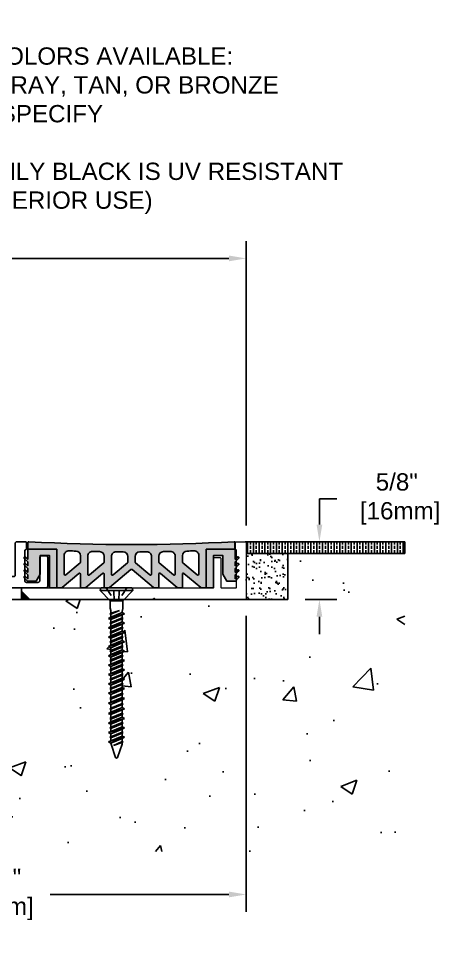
# Model space of a CAD drawing. Header units: inches. Extents: x -1.9 to 41.7, y -2.4 to 7.7.
# Drawn here: x 14.72 to 19.29, y -2.23 to 7.71 of the extents above; entities that cross this region are included whole.
import ezdxf

# ---------------------------------------------------------------- set-up
doc = ezdxf.new("R2010")
doc.units = ezdxf.units.IN
doc.header["$MEASUREMENT"] = 0
doc.linetypes.add('DASHED', pattern=[0.75, 0.5, -0.25])
for name, color, linetype in [('anchors', 4, 'Continuous'), ('conditions', 1, 'Continuous'), ('dimensions', 3, 'Continuous'), ('FILLER', 2, 'Continuous'), ('METALS', 7, 'Continuous'), ('Text', 2, 'Continuous')]:
    doc.layers.add(name, color=color, linetype=linetype)
doc.styles.add('ARIAL', font='arial.ttf')
doc.dimstyles.new('Arial', dxfattribs={"dimtxt": 0.1875, "dimasz": 0.1875, "dimexe": 0.1875, "dimexo": 0.1875, "dimgap": 0.1875, "dimtad": 0, "dimtih": 1, "dimtoh": 1, "dimdec": 4, "dimzin": 0, "dimdsep": 46, "dimlunit": 4, "dimtxsty": 'ARIAL', "dimcen": 0.09, "dimadec": 0, "dimazin": 0, "dimtfac": 1, "dimtdec": 4, "dimtofl": 0, "dimtmove": 0, "dimatfit": 3, "dimfxl": 0, "dimfrac": 2, "dimtolj": 1, "dimtzin": 0, "dimarcsym": 0})

# ---------------------------------------------------------------- blocks, each defined once
blk = doc.blocks.new('*D2')
at = {"layer": 'DEFPOINTS', "color": 0}
for p in [(17.1893, 5.1024), (0.7986, 2.0179), (17.1893, 2.0178)]:
    blk.add_point(p, dxfattribs=at)
at = {"layer": 'dimensions', "color": 0, "lineweight": -2}
for p, q in [((0.7986, 2.2054), (0.7986, 5.2899)), ((17.1893, 2.2053), (17.1893, 5.2899)), ((0.9861, 5.1024), (8.2689, 5.1024)), ((17.0018, 5.1024), (9.7187, 5.1024))]:
    blk.add_line(p, q, dxfattribs=at)
at = {"layer": 'dimensions', "color": 0}
for points in [[(0.9861, 5.1336), (0.9861, 5.0711), (0.7986, 5.1024)], [(17.0018, 5.1336), (17.0018, 5.0711), (17.1893, 5.1024)]]:
    blk.add_solid(points, dxfattribs=at)
at = {"layer": 'dimensions', "color": 0, "insert": (8.9938, 5.1024), "char_height": 0.1875, "attachment_point": 5, "style": 'ARIAL'}
blk.add_mtext('\\A1;1\'-4 3/8"\\P [416mm]', dxfattribs=at)
blk = doc.blocks.new('*D3')
at = {"layer": 'DEFPOINTS', "color": 0}
for p in [(17.1893, 1.4128), (11.9938, -1.3308), (11.9938, -1.7971)]:
    blk.add_point(p, dxfattribs=at)
at = {"layer": 'dimensions', "color": 0, "lineweight": -2}
for p, q in [((17.1893, 1.2253), (17.1893, -1.9846)), ((11.9938, -1.5183), (11.9938, -1.9846)), ((12.1813, -1.7971), (13.6127, -1.7971)), ((17.0018, -1.7971), (15.0624, -1.7971))]:
    blk.add_line(p, q, dxfattribs=at)
at = {"layer": 'dimensions', "color": 0}
for points in [[(12.1813, -1.7658), (12.1813, -1.8283), (11.9938, -1.7971)], [(17.0018, -1.7658), (17.0018, -1.8283), (17.1893, -1.7971)]]:
    blk.add_solid(points, dxfattribs=at)
at = {"layer": 'dimensions', "color": 0, "insert": (14.3376, -1.7971), "char_height": 0.1875, "attachment_point": 5, "style": 'ARIAL'}
blk.add_mtext('\\A1;5 3/16"\\P [132mm]', dxfattribs=at)
blk = doc.blocks.new('*D12')
at = {"layer": 'DEFPOINTS', "color": 0}
for p in [(17.4371, 2.0278), (17.9834, 2.0278), (17.6414, 1.4028)]:
    blk.add_point(p, dxfattribs=at)
at = {"layer": 'dimensions', "color": 0, "lineweight": -2}
for p, q in [((17.9834, 2.2153), (17.9834, 2.4933)), ((17.9834, 2.4933), (18.1709, 2.4933)), ((17.6246, 2.0278), (18.1709, 2.0278)), ((17.8289, 1.4028), (18.1709, 1.4028)), ((17.9834, 1.2153), (17.9834, 1.0278))]:
    blk.add_line(p, q, dxfattribs=at)
at = {"layer": 'dimensions', "color": 0}
for points in [[(17.9522, 2.2153), (18.0147, 2.2153), (17.9834, 2.0278)], [(17.9522, 1.2153), (18.0147, 1.2153), (17.9834, 1.4028)]]:
    blk.add_solid(points, dxfattribs=at)
at = {"layer": 'dimensions', "color": 0, "insert": (18.823, 2.4933), "char_height": 0.1875, "attachment_point": 5, "style": 'ARIAL'}
blk.add_mtext('\\A1;5/8"\\P [16mm]', dxfattribs=at)
blk = doc.blocks.new('csp2')
blk.add_lwpolyline([(0, 0.33, -0.414214), (0.02, 0.35), (0.0665, 0.35, -0.414214), (0.0865, 0.33), (0.0865, 0.08, 0.414214), (0.1065, 0.06), (0.23, 0.06, 0.414214), (0.25, 0.08), (0.25, 0.405, 0.414214), (0.24, 0.415, -0.414214), (0.23, 0.425), (0.23, 0.49, -0.414214), (0.24, 0.5), (0.335, 0.5, -0.414214), (0.355, 0.48), (0.355, 0.135, 0.414214), (0.365, 0.125), (1.3552, 0.125), (1.3552, 0), (0.335, 0), (0.02, 0, -0.414214), (0, 0.02)], format="xyb", close=True)
blk = doc.blocks.new('95401G')
at = {"color": 7, "linetype": 'Continuous', "lineweight": 15}
blk.add_lwpolyline([(2.4377, 0.115, 0.414214), (2.4277, 0.125), (0.3652, 0.125, -0.414214), (0.3552, 0.135), (0.3552, 0.445, 0.414214), (0.3452, 0.455), (0.2852, 0.455, 0.414214), (0.2752, 0.445), (0.2752, 0.135, -0.414214), (0.2652, 0.125), (0.1152, 0.125, -0.414214), (0.1052, 0.135), (0.1052, 0.53, -0.414214), (0.1152, 0.54, 0.414214), (0.1252, 0.55), (0.1252, 0.615, 0.414214), (0.1152, 0.625), (0.0102, 0.625, 0.414214), (0.0002, 0.615), (0.0002, 0.01, 0.414214), (0.0102, 0), (0.9811, 0, 0.198912), (0.9882, 0.0029), (0.9932, 0.0079, -0.414214), (1.0073, 0.0079), (1.0123, 0.0029, 0.198912), (1.0194, 0), (2.3436, 0, 0.198912), (2.3507, 0.0029), (2.4348, 0.0871, 0.198912), (2.4377, 0.0941)], format="xyb", close=True, dxfattribs=at)
blk = doc.blocks.new('CSQF2')
h = blk.add_hatch(color=256)
h.paths.add_polyline_path([(4.5589, 1.888, 0.430422), (4.5483, 1.898, -0.027516), (2.3194, 1.898, 0.430422), (2.3089, 1.888), (2.3089, 1.8186), (2.6239, 1.8186), (2.6239, 1.3986), (2.6757, 1.3986, 0.176327), (2.6822, 1.4009), (2.8641, 1.5536, -0.63707), (2.8805, 1.5459), (2.8805, 1.4086, 0.414214), (2.8905, 1.3986), (2.9323, 1.3986, 0.176327), (2.9388, 1.4009), (3.1207, 1.5536, -0.63707), (3.1371, 1.5459), (3.1371, 1.4086, 0.414214), (3.1471, 1.3986), (3.1889, 1.3986, 0.176327), (3.1954, 1.4009), (3.4275, 1.5957, -0.36397), (3.4403, 1.5957), (3.6724, 1.4009, 0.176327), (3.6788, 1.3986), (3.7207, 1.3986, 0.414214), (3.7307, 1.4086), (3.7307, 1.5459, -0.63707), (3.7471, 1.5536), (3.929, 1.4009, 0.176327), (3.9354, 1.3986), (3.9773, 1.3986, 0.414214), (3.9873, 1.4086), (3.9873, 1.5459, -0.63707), (4.0037, 1.5536), (4.1856, 1.4009, 0.176327), (4.192, 1.3986), (4.2439, 1.3986), (4.2439, 1.8186), (4.5589, 1.8186)])
h.paths.add_polyline_path([(3.2675, 1.788, 0.000939), (3.3439, 1.7875, -0.412919), (3.3937, 1.7375), (3.3937, 1.6764, -0.221695), (3.3901, 1.6688), (3.2335, 1.5374, -0.63707), (3.2171, 1.545), (3.2171, 1.738, -0.416611)], flags=16)
h.paths.add_polyline_path([(3.1371, 1.7403), (3.1371, 1.6764, -0.221695), (3.1335, 1.6688), (2.9769, 1.5374, -0.63707), (2.9605, 1.545), (2.9605, 1.7417, -0.420307), (3.0115, 1.7917, 0.000939), (3.0879, 1.7903, -0.409242)], flags=16)
h.paths.add_polyline_path([(3.5239, 1.7875, 0.000939), (3.6003, 1.788, -0.416611), (3.6507, 1.738), (3.6507, 1.545, -0.63707), (3.6343, 1.5374), (3.4777, 1.6688, -0.221695), (3.4741, 1.6764), (3.4741, 1.7375, -0.412919)], flags=16)
h.paths.add_polyline_path([(2.8805, 1.7463), (2.8805, 1.6764, -0.221695), (2.8769, 1.6688), (2.7203, 1.5374, -0.63707), (2.7039, 1.545), (2.7039, 1.7487, -0.424014), (2.7555, 1.7987, 0.000939), (2.832, 1.7963, -0.405574)], flags=16)
h.paths.add_polyline_path([(3.7798, 1.7903, 0.000939), (3.8562, 1.7917, -0.420307), (3.9073, 1.7417), (3.9073, 1.545, -0.63707), (3.8909, 1.5374), (3.7343, 1.6688, -0.221695), (3.7307, 1.6764), (3.7307, 1.7403, -0.409242)], flags=16)
h.paths.add_polyline_path([(4.0358, 1.7963, 0.000939), (4.1122, 1.7987, -0.424014), (4.1639, 1.7487), (4.1639, 1.545, -0.63707), (4.1475, 1.5374), (3.9909, 1.6688, -0.221695), (3.9873, 1.6764), (3.9873, 1.7463, -0.405574)], flags=16)
h.paths.add_polyline_path([(2.6239, 1.8186), (2.3089, 1.8186), (2.3089, 1.7069), (2.2851, 1.7307, 0.414214), (2.271, 1.7307, 0.414214), (2.271, 1.7165), (2.3089, 1.6786), (2.3089, 1.6369), (2.2851, 1.6607, 0.414214), (2.271, 1.6607, 0.414214), (2.271, 1.6465), (2.3089, 1.6086), (2.3089, 1.5669), (2.2851, 1.5907, 0.414214), (2.271, 1.5907, 0.414214), (2.271, 1.5765), (2.3089, 1.5386), (2.3089, 1.4969), (2.2851, 1.5207, 0.414214), (2.271, 1.5207, 0.414214), (2.271, 1.5065), (2.306, 1.4715, 0.198912), (2.313, 1.4686), (2.3989, 1.4686), (2.4439, 1.5465), (2.4439, 1.7486), (2.5439, 1.7486), (2.5439, 1.3986), (2.6239, 1.3986)])
h.paths.add_polyline_path([(4.3239, 1.7486), (4.4239, 1.7486), (4.4239, 1.5465), (4.4689, 1.4686), (4.5547, 1.4686, 0.198912), (4.5618, 1.4715), (4.5968, 1.5065, 0.414214), (4.5968, 1.5207, 0.414214), (4.5827, 1.5207), (4.5589, 1.4969), (4.5589, 1.5386), (4.5968, 1.5765, 0.414214), (4.5968, 1.5907, 0.414214), (4.5827, 1.5907), (4.5589, 1.5669), (4.5589, 1.6086), (4.5968, 1.6465, 0.414214), (4.5968, 1.6607, 0.414214), (4.5827, 1.6607), (4.5589, 1.6369), (4.5589, 1.6786), (4.5968, 1.7165, 0.414214), (4.5968, 1.7307, 0.414214), (4.5827, 1.7307), (4.5589, 1.7069), (4.5589, 1.8186), (4.2439, 1.8186), (4.2439, 1.3986), (4.3239, 1.3986)])
for p, q in [((2.3089, 1.8186), (2.6239, 1.8186)), ((2.6239, 1.8186), (2.3089, 1.8186)), ((2.6239, 1.8186), (2.6239, 1.3986)), ((2.6239, 1.3986), (2.6239, 1.8186)), ((4.2439, 1.8186), (4.2439, 1.3986)), ((4.5589, 1.8186), (4.2439, 1.8186)), ((4.2439, 1.8186), (4.5589, 1.8186)), ((4.2439, 1.3986), (4.2439, 1.8186))]:
    blk.add_line(p, q)
for points in [[(2.8905, 1.3986), (2.9323, 1.3986, 0.176327), (2.9388, 1.4009), (3.1207, 1.5536, -0.63707), (3.1371, 1.5459), (3.1371, 1.4086, 0.414214), (3.1471, 1.3986), (3.1889, 1.3986, 0.176327), (3.1954, 1.4009), (3.4275, 1.5957, -0.36397), (3.4403, 1.5957), (3.6724, 1.4009, 0.176327), (3.6788, 1.3986), (3.7207, 1.3986, 0.414214), (3.7307, 1.4086), (3.7307, 1.5459, -0.63707), (3.7471, 1.5536), (3.929, 1.4009, 0.176327), (3.9354, 1.3986), (3.9773, 1.3986, 0.414214), (3.9873, 1.4086), (3.9873, 1.5459, -0.63707), (4.0037, 1.5536), (4.1856, 1.4009, 0.176327), (4.192, 1.3986), (4.2439, 1.3986), (4.3239, 1.3986), (4.3239, 1.7486), (4.4239, 1.7486), (4.4239, 1.5465), (4.4689, 1.4686), (4.5547, 1.4686, 0.198912), (4.5618, 1.4715), (4.5968, 1.5065, 0.414214), (4.5968, 1.5207, 0.414214), (4.5827, 1.5207), (4.5589, 1.4969), (4.5589, 1.5386), (4.5968, 1.5765, 0.414214), (4.5968, 1.5907, 0.414214), (4.5827, 1.5907), (4.5589, 1.5669), (4.5589, 1.6086), (4.5968, 1.6465, 0.414214), (4.5968, 1.6607, 0.414214), (4.5827, 1.6607), (4.5589, 1.6369), (4.5589, 1.6786), (4.5968, 1.7165, 0.414214), (4.5968, 1.7307, 0.414214), (4.5827, 1.7307), (4.5589, 1.7069), (4.5589, 1.8186), (4.5589, 1.888, 0.430422), (4.5483, 1.898, -0.027516), (2.3194, 1.898, 0.430422), (2.3089, 1.888), (2.3089, 1.8186), (2.3089, 1.7069), (2.2851, 1.7307, 0.414214), (2.271, 1.7307, 0.414214), (2.271, 1.7165), (2.3089, 1.6786), (2.3089, 1.6369), (2.2851, 1.6607, 0.414214), (2.271, 1.6607, 0.414214), (2.271, 1.6465), (2.3089, 1.6086), (2.3089, 1.5669), (2.2851, 1.5907, 0.414214), (2.271, 1.5907, 0.414214), (2.271, 1.5765), (2.3089, 1.5386), (2.3089, 1.4969), (2.2851, 1.5207, 0.414214), (2.271, 1.5207, 0.414214), (2.271, 1.5065), (2.306, 1.4715, 0.198912), (2.313, 1.4686), (2.3989, 1.4686), (2.4439, 1.5465), (2.4439, 1.7486), (2.5439, 1.7486), (2.5439, 1.3986), (2.6239, 1.3986), (2.6757, 1.3986, 0.176327), (2.6822, 1.4009), (2.8641, 1.5536, -0.63707), (2.8805, 1.5459), (2.8805, 1.4086, 0.414214)], [(2.8805, 1.6764, -0.221695), (2.8769, 1.6688), (2.7203, 1.5374, -0.63707), (2.7039, 1.545), (2.7039, 1.7487, -0.424014), (2.7555, 1.7987, 0.000939), (2.832, 1.7963, -0.405574), (2.8805, 1.7463)], [(3.1371, 1.7403), (3.1371, 1.6764, -0.221695), (3.1335, 1.6688), (2.9769, 1.5374, -0.63707), (2.9605, 1.545), (2.9605, 1.7417, -0.420307), (3.0115, 1.7917, 0.000939), (3.0879, 1.7903, -0.409242)], [(3.7798, 1.7903, 0.409242), (3.7307, 1.7403), (3.7307, 1.6764, 0.221695), (3.7343, 1.6688), (3.8909, 1.5374, 0.63707), (3.9073, 1.545), (3.9073, 1.7417, 0.420307), (3.8562, 1.7917, -0.000939)], [(3.9873, 1.7463), (3.9873, 1.6764, 0.221695), (3.9909, 1.6688), (4.1475, 1.5374, 0.63707), (4.1639, 1.545), (4.1639, 1.7487, 0.424014), (4.1122, 1.7987, -0.000939), (4.0358, 1.7963, 0.405574)], [(3.3937, 1.7375), (3.3937, 1.6764, -0.221695), (3.3901, 1.6688), (3.2335, 1.5374, -0.63707), (3.2171, 1.545), (3.2171, 1.738, -0.416611), (3.2675, 1.788, 0.000939), (3.3439, 1.7875, -0.412919)], [(3.4741, 1.7375), (3.4741, 1.6764, 0.221695), (3.4777, 1.6688), (3.6343, 1.5374, 0.63707), (3.6507, 1.545), (3.6507, 1.738, 0.416611), (3.6003, 1.788, -0.000939), (3.5239, 1.7875, 0.412919)]]:
    blk.add_lwpolyline(points, format="xyb", close=True)
blk = doc.blocks.new('A$C63CB1885')
for p, q in [((-0.1762, 0), (-0.1747, 0.0182)), ((-0.1762, 0), (0.1762, 0)), ((-0.1762, 0), (-0.0698, -0.1125)), ((-0.1634, 0.0285), (0.1634, 0.0285)), ((0.0698, -0.1125), (0.1762, 0)), ((0.1762, 0), (0.1747, 0.0182)), ((-0.0698, -0.1125), (0.0698, -0.1125)), ((-0.0698, -0.1125), (-0.0698, -0.1796)), ((-0.0687, -0.1892), (-0.0633, -0.2152)), ((0.0687, -0.1892), (0.0633, -0.2152)), ((0.0698, -0.1125), (0.0698, -0.1796)), ((-0.0863, -0.3019), (0.0862, -0.2511)), ((-0.0863, -0.3019), (-0.0622, -0.289)), ((-0.0737, -0.2511), (0.0321, -0.2146)), ((-0.0737, -0.2511), (-0.0622, -0.2449)), ((-0.0737, -0.2511), (-0.0622, -0.2573)), ((-0.0623, -0.2248), (-0.0622, -0.2449)), ((-0.0622, -0.2449), (0.0321, -0.2146)), ((0.0321, -0.2146), (-0.0622, -0.2573)), ((0.0622, -0.2382), (-0.0622, -0.289)), ((-0.0622, -0.2573), (-0.0622, -0.289)), ((0.0622, -0.264), (-0.0622, -0.3148)), ((-0.0622, -0.3465), (0.0622, -0.2957)), ((0.0622, -0.2248), (0.0622, -0.2382)), ((0.0862, -0.2511), (0.0622, -0.264)), ((0.0622, -0.264), (0.0622, -0.2957)), ((0.0737, -0.3019), (0.0622, -0.2957)), ((0.0862, -0.2511), (0.0622, -0.2382)), ((-0.0863, -0.3019), (-0.0622, -0.3148)), ((-0.0863, -0.4034), (0.0862, -0.3527)), ((-0.0863, -0.4034), (-0.0622, -0.3905)), ((-0.0737, -0.3527), (0.0737, -0.3019)), ((-0.0737, -0.3527), (-0.0622, -0.3465)), ((-0.0737, -0.3527), (-0.0622, -0.3588)), ((0.0622, -0.308), (-0.0622, -0.3588)), ((-0.0622, -0.3148), (-0.0622, -0.3465)), ((0.0622, -0.3397), (-0.0622, -0.3905)), ((-0.0622, -0.3588), (-0.0622, -0.3905)), ((0.0622, -0.3656), (-0.0622, -0.4164)), ((-0.0622, -0.4481), (0.0622, -0.3973)), ((0.0737, -0.3019), (0.0622, -0.308)), ((0.0622, -0.308), (0.0622, -0.3397)), ((0.0862, -0.3527), (0.0622, -0.3656)), ((0.0622, -0.3656), (0.0622, -0.3973)), ((0.0737, -0.4034), (0.0622, -0.3973)), ((0.0862, -0.3527), (0.0622, -0.3397)), ((-0.0863, -0.4034), (-0.0622, -0.4164)), ((-0.0863, -0.505), (0.0862, -0.4542)), ((-0.0863, -0.505), (-0.0622, -0.4921)), ((-0.0737, -0.4542), (0.0737, -0.4034)), ((-0.0737, -0.4542), (-0.0622, -0.4481)), ((-0.0737, -0.4542), (-0.0622, -0.4604)), ((0.0622, -0.4096), (-0.0622, -0.4604)), ((-0.0622, -0.4164), (-0.0622, -0.4481)), ((0.0622, -0.4413), (-0.0622, -0.4921)), ((-0.0622, -0.4604), (-0.0622, -0.4921)), ((0.0622, -0.4671), (-0.0622, -0.5179)), ((0.0737, -0.4034), (0.0622, -0.4096)), ((0.0622, -0.4096), (0.0622, -0.4413)), ((0.0862, -0.4542), (0.0622, -0.4671)), ((0.0622, -0.4671), (0.0622, -0.4988)), ((0.0862, -0.4542), (0.0622, -0.4413)), ((-0.0863, -0.505), (-0.0622, -0.5179)), ((-0.0863, -0.6066), (0.0862, -0.5558)), ((-0.0863, -0.6066), (-0.0622, -0.5936)), ((-0.0737, -0.5558), (0.0737, -0.505)), ((-0.0737, -0.5558), (-0.0622, -0.5496)), ((-0.0737, -0.5558), (-0.0622, -0.5619)), ((-0.0622, -0.5496), (0.0622, -0.4988)), ((0.0622, -0.5112), (-0.0622, -0.5619)), ((-0.0622, -0.5179), (-0.0622, -0.5496)), ((0.0622, -0.5429), (-0.0622, -0.5936)), ((-0.0622, -0.5619), (-0.0622, -0.5936)), ((0.0622, -0.5687), (-0.0622, -0.6195)), ((0.0737, -0.505), (0.0622, -0.4988)), ((0.0737, -0.505), (0.0622, -0.5112)), ((0.0622, -0.5112), (0.0622, -0.5429)), ((0.0862, -0.5558), (0.0622, -0.5687)), ((0.0622, -0.5687), (0.0622, -0.6004)), ((0.0862, -0.5558), (0.0622, -0.5429)), ((-0.0863, -0.6066), (-0.0622, -0.6195)), ((-0.0863, -0.7081), (0.0862, -0.6573)), ((-0.0863, -0.7081), (-0.0622, -0.6952)), ((-0.0737, -0.6573), (0.0737, -0.6066)), ((-0.0737, -0.6573), (-0.0622, -0.6512)), ((-0.0737, -0.6573), (-0.0622, -0.6635)), ((-0.0622, -0.6512), (0.0622, -0.6004)), ((0.0622, -0.6127), (-0.0622, -0.6635)), ((-0.0622, -0.6195), (-0.0622, -0.6512)), ((0.0622, -0.6444), (-0.0622, -0.6952)), ((-0.0622, -0.6635), (-0.0622, -0.6952)), ((0.0622, -0.6703), (-0.0622, -0.721)), ((0.0737, -0.6066), (0.0622, -0.6004)), ((0.0737, -0.6066), (0.0622, -0.6127)), ((0.0622, -0.6127), (0.0622, -0.6444)), ((0.0862, -0.6573), (0.0622, -0.6703)), ((0.0622, -0.6703), (0.0622, -0.702)), ((0.0862, -0.6573), (0.0622, -0.6444)), ((-0.0863, -0.7081), (-0.0622, -0.721)), ((-0.0863, -0.8097), (0.0862, -0.7589)), ((-0.0737, -0.7589), (0.0737, -0.7081)), ((-0.0737, -0.7589), (-0.0622, -0.7527)), ((-0.0737, -0.7589), (-0.0622, -0.7651)), ((-0.0622, -0.7527), (0.0622, -0.702)), ((0.0622, -0.7143), (-0.0622, -0.7651)), ((-0.0622, -0.721), (-0.0622, -0.7527)), ((0.0622, -0.746), (-0.0622, -0.7968)), ((-0.0622, -0.7651), (-0.0622, -0.7967)), ((0.0622, -0.7718), (-0.0622, -0.8226)), ((0.0737, -0.7081), (0.0622, -0.702)), ((0.0737, -0.7081), (0.0622, -0.7143)), ((0.0622, -0.7143), (0.0622, -0.746)), ((0.0862, -0.7589), (0.0622, -0.7718)), ((0.0622, -0.7718), (0.0622, -0.8035)), ((0.0862, -0.7589), (0.0622, -0.746)), ((-0.0863, -0.8097), (-0.0622, -0.7968)), ((-0.0863, -0.8097), (-0.0622, -0.8226)), ((-0.0863, -0.9112), (0.0862, -0.8605)), ((-0.0737, -0.8605), (0.0737, -0.8097)), ((-0.0737, -0.8605), (-0.0622, -0.8543)), ((-0.0737, -0.8605), (-0.0622, -0.8666)), ((-0.0622, -0.8543), (0.0622, -0.8035)), ((0.0622, -0.8159), (-0.0622, -0.8666)), ((-0.0622, -0.8226), (-0.0622, -0.8543)), ((0.0622, -0.8475), (-0.0622, -0.8983)), ((-0.0622, -0.8666), (-0.0622, -0.8983)), ((0.0622, -0.8734), (-0.0622, -0.9242)), ((0.0737, -0.8097), (0.0622, -0.8035)), ((0.0737, -0.8097), (0.0622, -0.8159)), ((0.0622, -0.8159), (0.0622, -0.8475)), ((0.0862, -0.8605), (0.0622, -0.8734)), ((0.0622, -0.8734), (0.0622, -0.9051)), ((0.0862, -0.8605), (0.0622, -0.8475)), ((-0.0863, -0.9112), (-0.0622, -0.8983)), ((-0.0863, -0.9112), (-0.0622, -0.9242)), ((-0.0863, -1.0128), (0.0862, -0.962)), ((-0.0737, -0.962), (0.0737, -0.9112)), ((-0.0737, -0.962), (-0.0622, -0.9559)), ((-0.0737, -0.962), (-0.0622, -0.9682)), ((-0.0622, -0.9559), (0.0622, -0.9051)), ((0.0622, -0.9174), (-0.0622, -0.9682)), ((-0.0622, -0.9242), (-0.0622, -0.9558)), ((0.0622, -0.9491), (-0.0622, -0.9999)), ((-0.0622, -0.9682), (-0.0622, -0.9999)), ((0.0622, -0.975), (-0.0622, -1.0257)), ((0.0737, -0.9112), (0.0622, -0.9051)), ((0.0737, -0.9112), (0.0622, -0.9174)), ((0.0622, -0.9174), (0.0622, -0.9491)), ((0.0862, -0.962), (0.0622, -0.975)), ((0.0622, -0.975), (0.0622, -1.0066)), ((0.0862, -0.962), (0.0622, -0.9491)), ((-0.0863, -1.0128), (-0.0622, -0.9999)), ((-0.0863, -1.0128), (-0.0622, -1.0257)), ((-0.0863, -1.1144), (0.0862, -1.0636)), ((-0.0737, -1.0636), (0.0737, -1.0128)), ((-0.0737, -1.0636), (-0.0622, -1.0574)), ((-0.0737, -1.0636), (-0.0622, -1.0698)), ((-0.0622, -1.0574), (0.0622, -1.0066)), ((0.0622, -1.019), (-0.0622, -1.0698)), ((-0.0622, -1.0257), (-0.0622, -1.0574)), ((0.0622, -1.0507), (-0.0622, -1.1015)), ((-0.0622, -1.0697), (-0.0622, -1.1014)), ((0.0622, -1.0765), (-0.0622, -1.1273)), ((0.0737, -1.0128), (0.0622, -1.0066)), ((0.0737, -1.0128), (0.0622, -1.019)), ((0.0622, -1.019), (0.0622, -1.0507)), ((0.0862, -1.0636), (0.0622, -1.0765)), ((0.0622, -1.0765), (0.0622, -1.1145)), ((0.0862, -1.0636), (0.0622, -1.0507)), ((-0.0863, -1.1144), (-0.0622, -1.1015)), ((-0.0863, -1.1144), (-0.0622, -1.1273)), ((-0.0863, -1.2223), (0.0862, -1.1715)), ((-0.0737, -1.1715), (0.0737, -1.1207)), ((-0.0737, -1.1715), (-0.0622, -1.1653)), ((-0.0737, -1.1715), (-0.0622, -1.1776)), ((-0.0622, -1.1653), (0.0622, -1.1145)), ((0.0622, -1.1269), (-0.0622, -1.1776)), ((-0.0622, -1.1273), (-0.0622, -1.1653)), ((0.0622, -1.1585), (-0.0622, -1.2093)), ((-0.0622, -1.1776), (-0.0622, -1.2093)), ((0.0622, -1.1844), (-0.0622, -1.2352)), ((0.0737, -1.1207), (0.0622, -1.1145)), ((0.0737, -1.1207), (0.0622, -1.1269)), ((0.0622, -1.1269), (0.0622, -1.1585)), ((0.0862, -1.1715), (0.0622, -1.1844)), ((0.0622, -1.1844), (0.0622, -1.2247)), ((0.0862, -1.1715), (0.0622, -1.1585)), ((-0.0863, -1.2223), (-0.0622, -1.2093)), ((-0.0863, -1.2223), (-0.0622, -1.2352)), ((-0.0863, -1.3324), (0.0862, -1.2816)), ((-0.0737, -1.2816), (0.0737, -1.2308)), ((-0.0737, -1.2816), (-0.0622, -1.2754)), ((-0.0737, -1.2816), (-0.0622, -1.2878)), ((-0.0622, -1.2754), (0.0622, -1.2247)), ((-0.0622, -1.2352), (-0.0622, -1.2754)), ((0.0622, -1.237), (-0.0622, -1.2878)), ((0.0622, -1.2687), (-0.0622, -1.3195)), ((-0.0622, -1.2877), (-0.0622, -1.3194)), ((0.0737, -1.2308), (0.0622, -1.2247)), ((0.0737, -1.2308), (0.0622, -1.237)), ((0.0622, -1.237), (0.0622, -1.2687)), ((0.0862, -1.2816), (0.0622, -1.2945)), ((0.0862, -1.2816), (0.0622, -1.2687)), ((-0.0863, -1.3324), (-0.0622, -1.3195)), ((-0.0863, -1.3324), (-0.0622, -1.3453)), ((-0.0863, -1.438), (0.0862, -1.3872)), ((-0.0737, -1.3872), (0.0737, -1.3365)), ((-0.0737, -1.3872), (-0.0622, -1.3811)), ((-0.0737, -1.3872), (-0.0622, -1.3934)), ((0.0622, -1.2945), (-0.0622, -1.3453)), ((-0.0622, -1.3811), (0.0622, -1.3303)), ((0.0622, -1.3426), (-0.0622, -1.3934)), ((-0.0622, -1.3453), (-0.0622, -1.381)), ((0.0622, -1.3743), (-0.0622, -1.4251)), ((0.0622, -1.2945), (0.0622, -1.3303)), ((0.0737, -1.3365), (0.0622, -1.3303)), ((0.0737, -1.3365), (0.0622, -1.3426)), ((0.0622, -1.3426), (0.0622, -1.3743)), ((0.0862, -1.3872), (0.0622, -1.4002)), ((0.0862, -1.3872), (0.0622, -1.3743)), ((-0.0863, -1.438), (-0.0622, -1.4251)), ((-0.0863, -1.438), (-0.0622, -1.4509)), ((-0.0863, -1.5403), (0.0862, -1.4895)), ((-0.0737, -1.4895), (0.0737, -1.4387)), ((-0.0737, -1.4895), (-0.0622, -1.4833)), ((-0.0737, -1.4895), (-0.0622, -1.4957)), ((-0.0622, -1.3934), (-0.0622, -1.4251)), ((0.0622, -1.4002), (-0.0622, -1.4509)), ((-0.0622, -1.4833), (0.0622, -1.4326)), ((0.0622, -1.4449), (-0.0622, -1.4957)), ((-0.0622, -1.4509), (-0.0622, -1.4833)), ((0.0622, -1.4766), (-0.0622, -1.5274)), ((0.0622, -1.4002), (0.0622, -1.4326)), ((0.0737, -1.4387), (0.0622, -1.4326)), ((0.0737, -1.4387), (0.0622, -1.4449)), ((0.0622, -1.4449), (0.0622, -1.4766)), ((0.0862, -1.4895), (0.0622, -1.5024)), ((0.0862, -1.4895), (0.0622, -1.4766)), ((-0.0863, -1.5403), (-0.0622, -1.5274)), ((-0.0863, -1.5403), (-0.0622, -1.5532)), ((-0.0737, -1.5918), (0.0737, -1.541)), ((-0.0737, -1.5918), (-0.0622, -1.5856)), ((-0.0622, -1.4956), (-0.0621, -1.5273)), ((0.0622, -1.5024), (-0.0622, -1.5532)), ((-0.0622, -1.5856), (0.0622, -1.5348)), ((0.0622, -1.5471), (-0.0622, -1.5979)), ((0.0622, -1.5788), (-0.0622, -1.6296)), ((-0.0621, -1.5532), (-0.0621, -1.5856)), ((0.0622, -1.5024), (0.0622, -1.5348)), ((0.0737, -1.541), (0.0622, -1.5348)), ((0.0737, -1.541), (0.0622, -1.5471)), ((0.0622, -1.5471), (0.0622, -1.5788)), ((0.0862, -1.5918), (0.0622, -1.5788)), ((-0.0863, -1.6425), (0.0862, -1.5918)), ((-0.0863, -1.6425), (-0.0622, -1.6296)), ((-0.0863, -1.6425), (-0.0622, -1.6555)), ((-0.0737, -1.5918), (-0.0622, -1.5979)), ((0.0622, -1.6047), (-0.0622, -1.6555)), ((-0.0621, -1.5979), (-0.0621, -1.6296)), ((-0.0596, -1.6676), (-0.0096, -1.8103)), ((-0.0335, -1.6795), (0.0622, -1.6364)), ((-0.0335, -1.6795), (0.0737, -1.6425)), ((0.0622, -1.6487), (-0.0335, -1.6795)), ((0.0596, -1.6676), (0.0096, -1.8103)), ((0.0862, -1.5918), (0.0622, -1.6047)), ((0.0622, -1.6047), (0.0622, -1.6522)), ((0.0737, -1.6425), (0.0622, -1.6364)), ((0.0737, -1.6425), (0.0622, -1.6487))]:
    blk.add_line(p, q)
at = {"linetype": 'DASHED', "ltscale": 0.025}
for p, q in [((-0.1125, 0.0285), (-0.024, -0.1065)), ((-0.024, -0.1065), (-0.0311, 0.0283)), ((0.024, -0.1065), (0.0311, 0.0285)), ((0.1125, 0.0285), (0.024, -0.1065)), ((-0.024, -0.1065), (0.024, -0.1065))]:
    blk.add_line(p, q, dxfattribs=at)
for centre, radius, start, end in [((-0.1634, 0.0173), 0.0112, 90, 175), ((0.1634, 0.0173), 0.0112, 5, 90), ((-0.0233, -0.1796), 0.0465, 180, 191.9357), ((0.0233, -0.1796), 0.0465, 348.0643, 0), ((-0.1088, -0.2248), 0.0465, 0, 11.9357), ((0.1087, -0.2248), 0.0465, 168.0643, 180), ((-0.0158, -1.6522), 0.0465, 183.94761, 199.30575), ((0.0158, -1.6522), 0.0465, 340.69425, 0), ((0, -1.806), 0.0106, 204.10008, 335.89992)]:
    blk.add_arc(centre, radius, start, end)
blk = doc.blocks.new('TF316134')
blk.add_blockref('A$C63CB1885', (0, -0.0285))

msp = doc.modelspace()

# ---------------------------------------------------------------- hatches: boundary and pattern name
at = {"layer": 'conditions'}
h = msp.add_hatch(dxfattribs=at)
h.set_pattern_fill('ANSI33', color=256, scale=0.25, angle=45, style=0)
h.set_pattern_definition([(90, (19.01682, 3e-14), (0.0625, 1e-17), []), (90, (18.98557, 0.03125), (0.0625, 1e-17), [0.03125, -0.015625])])
h.paths.add_polyline_path([(18.91015, 2.02785), (18.91015, 1.90285), (17.19851, 1.90285), (17.19851, 2.00785, 0.4142136), (17.17851, 2.02785)])
h = msp.add_hatch(dxfattribs=at)
h.set_pattern_fill('AR-CONC', color=256, scale=0.25, style=0)
h.paths.add_polyline_path([(5.08221, 0.00364), (5.07067, 0.00985), (5.08221, 0.01606), (5.08221, 0.04836), (5.05811, 0.06133), (5.0822, 0.0743), (5.0822, 0.1059), (5.07067, 0.11211), (5.0822, 0.11832), (5.0822, 0.15399), (5.05811, 0.16696), (5.0822, 0.17993), (5.08219, 0.21154), (5.07067, 0.21774), (5.08219, 0.22395), (5.08219, 0.26413), (5.05811, 0.27709), (5.08219, 0.29005), (5.08218, 0.32167), (5.07067, 0.32787), (5.08218, 0.33407), (5.08218, 0.37201), (5.05811, 0.38497), (5.08218, 0.39793), (5.08218, 0.42956), (5.07067, 0.43575), (5.08218, 0.44194), (5.08217, 0.47358), (5.05811, 0.48653), (5.08217, 0.49949), (5.08217, 0.53113), (5.07067, 0.53731), (5.08217, 0.5435), (5.08217, 0.57515), (5.05811, 0.5881), (5.08216, 0.60105), (5.08216, 0.63269), (5.07067, 0.63888), (5.08216, 0.64506), (5.08216, 0.67671), (5.05811, 0.68966), (5.08216, 0.7026), (5.08215, 0.73426), (5.07067, 0.74044), (5.08215, 0.74662), (5.08215, 0.77828), (5.05811, 0.79122), (5.08215, 0.80416), (5.08214, 0.83583), (5.07067, 0.842), (5.08214, 0.84818), (5.08214, 0.87985), (5.05811, 0.89278), (5.08214, 0.90572), (5.08214, 0.93739), (5.07067, 0.94356), (5.08214, 0.94974), (5.08213, 0.98141), (5.05811, 0.99435), (5.08213, 1.00728), (5.08213, 1.03896), (5.07067, 1.04513), (5.08213, 1.05129), (5.08213, 1.08298), (5.05811, 1.09591), (5.08212, 1.10884), (5.08212, 1.14053), (5.07067, 1.14669), (5.08212, 1.15285), (5.08212, 1.18455), (5.05811, 1.19747), (5.08212, 1.2104), (5.08211, 1.24209), (5.07067, 1.24825), (5.08211, 1.25441), (5.08211, 1.27455, 0.0520878), (5.08111, 1.28416), (5.07562, 1.31013, -0.0521265), (5.07461, 1.31975), (5.07461, 1.38685), (5.05946, 1.40285), (4.32998, 1.40285), (2.27801, 1.40285), (2.26286, 1.38685), (2.26286, 1.31975, -0.0521265), (2.26185, 1.31013), (2.25636, 1.28416, 0.0521265), (2.25536, 1.27455), (2.25536, 1.26118), (2.27936, 1.24825), (2.25536, 1.23533), (2.25536, 1.20363), (2.2668, 1.19747), (2.25536, 1.19131), (2.25536, 1.15961), (2.27936, 1.14669), (2.25536, 1.13376), (2.25536, 1.10207), (2.2668, 1.09591), (2.25536, 1.08974), (2.25536, 1.05805), (2.27936, 1.04513), (2.25536, 1.0322), (2.25536, 1.00051), (2.2668, 0.99435), (2.25536, 0.98818), (2.25536, 0.95649), (2.27936, 0.94356), (2.25536, 0.93064), (2.25536, 0.89895), (2.2668, 0.89278), (2.25536, 0.88662), (2.25536, 0.85493), (2.27936, 0.842), (2.25536, 0.82908), (2.25536, 0.79738), (2.2668, 0.79122), (2.25536, 0.78506), (2.25536, 0.75336), (2.27936, 0.74044), (2.25536, 0.72751), (2.25536, 0.69582), (2.2668, 0.68966), (2.25536, 0.68349), (2.25536, 0.6518), (2.27936, 0.63888), (2.25536, 0.62595), (2.25536, 0.59426), (2.2668, 0.5881), (2.25536, 0.58193), (2.25536, 0.55024), (2.27936, 0.53731), (2.25536, 0.52439), (2.25536, 0.4927), (2.2668, 0.48653), (2.25536, 0.48037), (2.25536, 0.44868), (2.27936, 0.43575), (2.25536, 0.42283), (2.25536, 0.38482), (2.2668, 0.37865), (2.25536, 0.37249), (2.25536, 0.3408), (2.27936, 0.32787), (2.25536, 0.31495), (2.25536, 0.27469), (2.2668, 0.26852), (2.25536, 0.26236), (2.25536, 0.23067), (2.27936, 0.21774), (2.25536, 0.20482), (2.25536, 0.16906), (2.2668, 0.16289), (2.25536, 0.15673), (2.25536, 0.12504), (2.27936, 0.11211), (2.25536, 0.09919), (2.25536, 0.06679), (2.2668, 0.06063), (2.25536, 0.05447), (2.25536, 0.02277), (2.27936, 0.00985), (2.25536, -0.00308), (2.25536, -0.03547), (2.2668, -0.04163), (2.25536, -0.04779), (2.25536, -0.07949), (2.27936, -0.09241), (2.25536, -0.10534), (2.25536, -0.13703), (2.2668, -0.14319), (2.25536, -0.14936), (2.25536, -0.15287, -0.084437), (2.25274, -0.16824), (2.20333, -0.3093, -0.709275), (2.18347, -0.31096), (2.13347, -0.16824, -0.0665467), (2.13098, -0.15618), (2.10686, -0.14319), (2.13097, -0.13021), (2.13097, -0.09863), (2.11941, -0.09241), (2.13096, -0.0862), (2.13096, -0.05391), (2.10686, -0.04093), (2.13096, -0.02796), (2.13096, 0.00364), (2.11941, 0.00985), (2.13096, 0.01606), (2.13095, 0.04836), (2.10686, 0.06133), (2.13095, 0.0743), (2.13095, 0.1059), (2.11941, 0.11211), (2.13095, 0.11832), (2.13095, 0.15399), (2.10686, 0.16696), (2.13094, 0.17993), (2.13094, 0.21154), (2.11941, 0.21774), (2.13094, 0.22395), (2.13094, 0.26413), (2.10686, 0.27709), (2.13094, 0.29005), (2.13093, 0.32167), (2.11941, 0.32787), (2.13093, 0.33407), (2.13093, 0.37201), (2.10686, 0.38497), (2.13093, 0.39793), (2.13092, 0.42956), (2.11941, 0.43575), (2.13092, 0.44194), (2.13092, 0.47358), (2.10686, 0.48653), (2.13092, 0.49949), (2.13092, 0.53113), (2.11941, 0.53731), (2.13092, 0.5435), (2.13091, 0.57515), (2.10686, 0.5881), (2.13091, 0.60105), (2.13091, 0.63269), (2.11941, 0.63888), (2.13091, 0.64506), (2.13091, 0.67671), (2.10686, 0.68966), (2.1309, 0.7026), (2.1309, 0.73426), (2.11941, 0.74044), (2.1309, 0.74662), (2.1309, 0.77828), (2.10686, 0.79122), (2.1309, 0.80416), (2.13089, 0.83583), (2.11941, 0.842), (2.13089, 0.84818), (2.13089, 0.87985), (2.10686, 0.89278), (2.13089, 0.90572), (2.13089, 0.93739), (2.11941, 0.94356), (2.13088, 0.94974), (2.13088, 0.98141), (2.10686, 0.99435), (2.13088, 1.00728), (2.13088, 1.03896), (2.11941, 1.04513), (2.13088, 1.05129), (2.13087, 1.08298), (2.10686, 1.09591), (2.13087, 1.10884), (2.13087, 1.14053), (2.11941, 1.14669), (2.13087, 1.15285), (2.13087, 1.18455), (2.10686, 1.19747), (2.13086, 1.2104), (2.13086, 1.24209), (2.11941, 1.24825), (2.13086, 1.25441), (2.13086, 1.27455, 0.0520878), (2.12985, 1.28416), (2.12436, 1.31013, -0.0521265), (2.12336, 1.31975), (2.12336, 1.38685), (2.10821, 1.40285), (1.81746, 1.40285), (0.34621, 1.40285), (0.34621, 1.90285), (-0.92252, 1.90285), (-0.92252, -1.33077), (5.99381, -1.33077), (5.99381, 1.39284, 0.4142136), (5.98381, 1.40285), (5.22926, 1.40285), (5.21411, 1.38685), (5.21411, 1.31975, -0.0521265), (5.21311, 1.31013), (5.20762, 1.28416, 0.0521265), (5.20661, 1.27455), (5.20661, 1.26118), (5.23061, 1.24825), (5.20661, 1.23533), (5.20661, 1.20363), (5.21806, 1.19747), (5.20661, 1.19131), (5.20661, 1.15961), (5.23061, 1.14669), (5.20661, 1.13376), (5.20661, 1.10207), (5.21806, 1.09591), (5.20661, 1.08974), (5.20661, 1.05805), (5.23061, 1.04513), (5.20661, 1.0322), (5.20661, 1.00051), (5.21806, 0.99435), (5.20661, 0.98818), (5.20661, 0.95649), (5.23061, 0.94356), (5.20661, 0.93064), (5.20661, 0.89895), (5.21806, 0.89278), (5.20661, 0.88662), (5.20661, 0.85493), (5.23061, 0.842), (5.20661, 0.82908), (5.20661, 0.79738), (5.21806, 0.79122), (5.20661, 0.78506), (5.20661, 0.75336), (5.23061, 0.74044), (5.20661, 0.72751), (5.20661, 0.69582), (5.21806, 0.68966), (5.20661, 0.68349), (5.20661, 0.6518), (5.23061, 0.63888), (5.20661, 0.62595), (5.20661, 0.59426), (5.21806, 0.5881), (5.20661, 0.58193), (5.20661, 0.55024), (5.23061, 0.53731), (5.20661, 0.52439), (5.20661, 0.4927), (5.21806, 0.48653), (5.20661, 0.48037), (5.20661, 0.44868), (5.23061, 0.43575), (5.20661, 0.42283), (5.20661, 0.38482), (5.21806, 0.37865), (5.20661, 0.37249), (5.20661, 0.3408), (5.23061, 0.32787), (5.20661, 0.31495), (5.20661, 0.27469), (5.21806, 0.26852), (5.20661, 0.26236), (5.20661, 0.23067), (5.23061, 0.21774), (5.20661, 0.20482), (5.20661, 0.16906), (5.21806, 0.16289), (5.20661, 0.15673), (5.20661, 0.12504), (5.23061, 0.11211), (5.20661, 0.09919), (5.20661, 0.06679), (5.21806, 0.06063), (5.20661, 0.05447), (5.20661, 0.02277), (5.23061, 0.00985), (5.20661, -0.00308), (5.20661, -0.03547), (5.21806, -0.04163), (5.20661, -0.04779), (5.20661, -0.07949), (5.23061, -0.09241), (5.20661, -0.10534), (5.20661, -0.13703), (5.21806, -0.14319), (5.20661, -0.14936), (5.20661, -0.15287, -0.084437), (5.204, -0.16824), (5.15458, -0.3093, -0.709275), (5.13472, -0.31096), (5.08473, -0.16824, -0.0665467), (5.08223, -0.15618), (5.05811, -0.14319), (5.08222, -0.13021), (5.08222, -0.09863), (5.07067, -0.09241), (5.08222, -0.0862), (5.08221, -0.05391), (5.05811, -0.04093), (5.08221, -0.02796)])
h.paths.add_polyline_path([(18.91015, 1.90285), (17.64142, 1.90285), (17.64142, 1.40285), (15.86688, 1.40285), (15.85173, 1.38685), (15.85173, 1.31975, -0.0521265), (15.85073, 1.31013), (15.84524, 1.28416, 0.0521265), (15.84423, 1.27455), (15.84423, 1.26118), (15.86823, 1.24825), (15.84423, 1.23533), (15.84423, 1.20363), (15.85568, 1.19747), (15.84423, 1.19131), (15.84423, 1.15961), (15.86823, 1.14669), (15.84423, 1.13376), (15.84423, 1.10207), (15.85568, 1.09591), (15.84423, 1.08974), (15.84423, 1.05805), (15.86823, 1.04513), (15.84423, 1.0322), (15.84423, 1.00051), (15.85568, 0.99435), (15.84423, 0.98818), (15.84423, 0.95649), (15.86823, 0.94356), (15.84423, 0.93064), (15.84423, 0.89895), (15.85568, 0.89278), (15.84423, 0.88662), (15.84423, 0.85493), (15.86823, 0.842), (15.84423, 0.82908), (15.84423, 0.79738), (15.85568, 0.79122), (15.84423, 0.78506), (15.84423, 0.75336), (15.86823, 0.74044), (15.84423, 0.72751), (15.84423, 0.69582), (15.85568, 0.68966), (15.84423, 0.68349), (15.84423, 0.6518), (15.86823, 0.63888), (15.84423, 0.62595), (15.84423, 0.59426), (15.85568, 0.5881), (15.84423, 0.58193), (15.84423, 0.55024), (15.86823, 0.53731), (15.84423, 0.52439), (15.84423, 0.4927), (15.85568, 0.48653), (15.84423, 0.48037), (15.84423, 0.44868), (15.86823, 0.43575), (15.84423, 0.42283), (15.84423, 0.38482), (15.85568, 0.37865), (15.84423, 0.37249), (15.84423, 0.3408), (15.86823, 0.32787), (15.84423, 0.31495), (15.84423, 0.27469), (15.85568, 0.26852), (15.84423, 0.26236), (15.84423, 0.23067), (15.86823, 0.21774), (15.84423, 0.20482), (15.84423, 0.16906), (15.85568, 0.16289), (15.84423, 0.15673), (15.84423, 0.12504), (15.86823, 0.11211), (15.84423, 0.09919), (15.84423, 0.06679), (15.85568, 0.06063), (15.84423, 0.05447), (15.84423, 0.02277), (15.86823, 0.00985), (15.84423, -0.00308), (15.84423, -0.03547), (15.85568, -0.04163), (15.84423, -0.04779), (15.84423, -0.07949), (15.86823, -0.09241), (15.84423, -0.10534), (15.84423, -0.13703), (15.85568, -0.14319), (15.84423, -0.14936), (15.84423, -0.15287, -0.084437), (15.84162, -0.16824), (15.79221, -0.3093, -0.709275), (15.77234, -0.31096), (15.72235, -0.16824, -0.0665467), (15.71985, -0.15618), (15.69573, -0.14319), (15.71984, -0.13021), (15.71984, -0.09863), (15.70829, -0.09241), (15.71984, -0.0862), (15.71984, -0.05391), (15.69573, -0.04093), (15.71983, -0.02796), (15.71983, 0.00364), (15.70829, 0.00985), (15.71983, 0.01606), (15.71983, 0.04836), (15.69573, 0.06133), (15.71983, 0.0743), (15.71982, 0.1059), (15.70829, 0.11211), (15.71982, 0.11832), (15.71982, 0.15399), (15.69573, 0.16696), (15.71982, 0.17993), (15.71981, 0.21154), (15.70829, 0.21774), (15.71981, 0.22395), (15.71981, 0.26413), (15.69573, 0.27709), (15.71981, 0.29005), (15.71981, 0.32167), (15.70829, 0.32787), (15.71981, 0.33407), (15.7198, 0.37201), (15.69573, 0.38497), (15.7198, 0.39793), (15.7198, 0.42956), (15.70829, 0.43575), (15.7198, 0.44194), (15.71979, 0.47358), (15.69573, 0.48653), (15.71979, 0.49949), (15.71979, 0.53113), (15.70829, 0.53731), (15.71979, 0.5435), (15.71979, 0.57515), (15.69573, 0.5881), (15.71978, 0.60105), (15.71978, 0.63269), (15.70829, 0.63888), (15.71978, 0.64506), (15.71978, 0.67671), (15.69573, 0.68966), (15.71978, 0.7026), (15.71977, 0.73426), (15.70829, 0.74044), (15.71977, 0.74662), (15.71977, 0.77828), (15.69573, 0.79122), (15.71977, 0.80416), (15.71977, 0.83583), (15.70829, 0.842), (15.71977, 0.84818), (15.71976, 0.87985), (15.69573, 0.89278), (15.71976, 0.90572), (15.71976, 0.93739), (15.70829, 0.94356), (15.71976, 0.94974), (15.71976, 0.98141), (15.69573, 0.99435), (15.71975, 1.00728), (15.71975, 1.03896), (15.70829, 1.04513), (15.71975, 1.05129), (15.71975, 1.08298), (15.69573, 1.09591), (15.71975, 1.10884), (15.71974, 1.14053), (15.70829, 1.14669), (15.71974, 1.15285), (15.71974, 1.18455), (15.69573, 1.19747), (15.71974, 1.2104), (15.71974, 1.24209), (15.70829, 1.24825), (15.71973, 1.25441), (15.71973, 1.27455, 0.0520878), (15.71873, 1.28416), (15.71324, 1.31013, -0.0521265), (15.71223, 1.31975), (15.71223, 1.38685), (15.69709, 1.40285), (12.91563, 1.40285), (12.90048, 1.38685), (12.90048, 1.31975, -0.0521265), (12.89948, 1.31013), (12.89399, 1.28416, 0.0521265), (12.89298, 1.27455), (12.89298, 1.26118), (12.91698, 1.24825), (12.89298, 1.23533), (12.89298, 1.20363), (12.90443, 1.19747), (12.89298, 1.19131), (12.89298, 1.15961), (12.91698, 1.14669), (12.89298, 1.13376), (12.89298, 1.10207), (12.90443, 1.09591), (12.89298, 1.08974), (12.89298, 1.05805), (12.91698, 1.04513), (12.89298, 1.0322), (12.89298, 1.00051), (12.90443, 0.99435), (12.89298, 0.98818), (12.89298, 0.95649), (12.91698, 0.94356), (12.89298, 0.93064), (12.89298, 0.89895), (12.90443, 0.89278), (12.89298, 0.88662), (12.89298, 0.85493), (12.91698, 0.842), (12.89298, 0.82908), (12.89298, 0.79738), (12.90443, 0.79122), (12.89298, 0.78506), (12.89298, 0.75336), (12.91698, 0.74044), (12.89298, 0.72751), (12.89298, 0.69582), (12.90443, 0.68966), (12.89298, 0.68349), (12.89298, 0.6518), (12.91698, 0.63888), (12.89298, 0.62595), (12.89298, 0.59426), (12.90443, 0.5881), (12.89298, 0.58193), (12.89298, 0.55024), (12.91698, 0.53731), (12.89298, 0.52439), (12.89298, 0.4927), (12.90443, 0.48653), (12.89298, 0.48037), (12.89298, 0.44868), (12.91698, 0.43575), (12.89298, 0.42283), (12.89298, 0.38482), (12.90443, 0.37865), (12.89298, 0.37249), (12.89298, 0.3408), (12.91698, 0.32787), (12.89298, 0.31495), (12.89298, 0.27469), (12.90443, 0.26852), (12.89298, 0.26236), (12.89298, 0.23067), (12.91698, 0.21774), (12.89298, 0.20482), (12.89298, 0.16906), (12.90443, 0.16289), (12.89298, 0.15673), (12.89298, 0.12504), (12.91698, 0.11211), (12.89298, 0.09919), (12.89298, 0.06679), (12.90443, 0.06063), (12.89298, 0.05447), (12.89298, 0.02277), (12.91698, 0.00985), (12.89298, -0.00308), (12.89298, -0.03547), (12.90443, -0.04163), (12.89298, -0.04779), (12.89298, -0.07949), (12.91698, -0.09241), (12.89298, -0.10534), (12.89298, -0.13703), (12.90443, -0.14319), (12.89298, -0.14936), (12.89298, -0.15287, -0.084437), (12.89037, -0.16824), (12.84095, -0.3093, -0.709275), (12.82109, -0.31096), (12.7711, -0.16824, -0.0665467), (12.7686, -0.15618), (12.74448, -0.14319), (12.76859, -0.13021), (12.76859, -0.09863), (12.75704, -0.09241), (12.76859, -0.0862), (12.76858, -0.05391), (12.74448, -0.04093), (12.76858, -0.02796), (12.76858, 0.00364), (12.75704, 0.00985), (12.76858, 0.01606), (12.76858, 0.04836), (12.74448, 0.06133), (12.76857, 0.0743), (12.76857, 0.1059), (12.75704, 0.11211), (12.76857, 0.11832), (12.76857, 0.15399), (12.74448, 0.16696), (12.76857, 0.17993), (12.76856, 0.21154), (12.75704, 0.21774), (12.76856, 0.22395), (12.76856, 0.26413), (12.74448, 0.27709), (12.76856, 0.29005), (12.76855, 0.32167), (12.75704, 0.32787), (12.76855, 0.33407), (12.76855, 0.37201), (12.74448, 0.38497), (12.76855, 0.39793), (12.76855, 0.42956), (12.75704, 0.43575), (12.76855, 0.44194), (12.76854, 0.47358), (12.74448, 0.48653), (12.76854, 0.49949), (12.76854, 0.53113), (12.75704, 0.53731), (12.76854, 0.5435), (12.76853, 0.57515), (12.74448, 0.5881), (12.76853, 0.60105), (12.76853, 0.63269), (12.75704, 0.63888), (12.76853, 0.64506), (12.76853, 0.67671), (12.74448, 0.68966), (12.76852, 0.7026), (12.76852, 0.73426), (12.75704, 0.74044), (12.76852, 0.74662), (12.76852, 0.77828), (12.74448, 0.79122), (12.76852, 0.80416), (12.76851, 0.83583), (12.75704, 0.842), (12.76851, 0.84818), (12.76851, 0.87985), (12.74448, 0.89278), (12.76851, 0.90572), (12.76851, 0.93739), (12.75704, 0.94356), (12.76851, 0.94974), (12.7685, 0.98141), (12.74448, 0.99435), (12.7685, 1.00728), (12.7685, 1.03896), (12.75704, 1.04513), (12.7685, 1.05129), (12.7685, 1.08298), (12.74448, 1.09591), (12.76849, 1.10884), (12.76849, 1.14053), (12.75704, 1.14669), (12.76849, 1.15285), (12.76849, 1.18455), (12.74448, 1.19747), (12.76849, 1.2104), (12.76848, 1.24209), (12.75704, 1.24825), (12.76848, 1.25441), (12.76848, 1.27455, 0.0520878), (12.76748, 1.28416), (12.76199, 1.31013, -0.0521265), (12.76098, 1.31975), (12.76098, 1.38685), (12.74583, 1.40285), (12.00382, 1.40285, 0.4142136), (11.99381, 1.39284), (11.99381, 1.07775), (11.99381, -1.33077), (18.91015, -1.33077)])
h.paths.add_polyline_path([(-0.93076, 0.56159), (0.09512, 0.56159), (0.09512, 0.94797), (-0.93076, 0.94797)], flags=9)
h = msp.add_hatch(dxfattribs=at)
h.set_pattern_fill('AR-SAND', color=256, scale=0.0625, style=0)
h.paths.add_polyline_path([(17.64142, 1.90285), (17.18901, 1.90285), (17.18901, 1.41282, -0.3933889), (17.17972, 1.40285), (17.64142, 1.40285)])
at = {"layer": 'METALS'}
msp.add_hatch(color=253, dxfattribs=at).paths.add_polyline_path([(14.75181, 1.49284), (14.82799, 1.41666, -0.177077), (14.75181, 1.41189)])

# ---------------------------------------------------------------- linework, layer by layer
msp.add_lwpolyline([(14.75181, 1.40285), (13.75181, 1.40285), (13.75181, 1.52785), (14.75181, 1.52785)], close=True)
at = {"layer": 'conditions'}
for p, q in [((17.64142, 1.40285), (17.64142, 1.90285)), ((11.99381, 1.40285), (17.64142, 1.40285))]:
    msp.add_line(p, q, dxfattribs=at)
msp.add_lwpolyline([(17.17931, 2.02785), (18.91015, 2.02785), (18.91015, 1.90285), (17.18931, 1.90285)], dxfattribs=at)
at = {"layer": 'METALS'}
msp.add_arc((14.78338, 1.51845), 0.11114, 253.498886, 293.665572, dxfattribs=at)

# ---------------------------------------------------------------- block references
at = {"layer": 'anchors'}
msp.add_blockref('TF316134', (15.78198, 1.52785), dxfattribs=at)
at = {"layer": 'FILLER'}
msp.add_blockref('CSQF2', (12.51043, 0.13151), dxfattribs=at)
at = {"layer": 'METALS', "xscale": -1}
msp.add_blockref('csp2', (15.03631, 1.52785), dxfattribs=at)
at = {"layer": 'Text', "xscale": -1}
msp.add_blockref('95401G', (17.18956, 1.40285), dxfattribs=at)

# ---------------------------------------------------------------- texts
at = {"layer": 'Text', "insert": (13.42358, 7.70373), "char_height": 0.25, "width": 7.03125, "attachment_point": 1, "style": 'ARIAL'}
msp.add_mtext('{\\H0.75x;COLOR:\\L                           \\l   \\~\\PFILLER COLORS AVAILABLE:\\PBLACK, GRAY, TAN, OR BRONZE\\PPLEASE SPECIFY\\~\\P\\P\\LNOTE:\\l ONLY BLACK IS UV RESISTANT\\P(FOR EXTERIOR USE) }', dxfattribs=at)

# ---------------------------------------------------------------- dimensions: what is measured, and where the dimension line sits
at = {"layer": 'dimensions'}
for base, p1, p2, picture, middle in [((17.18931, 5.10237), (0.79862, 2.01795), (17.18931, 2.01785), '*D2', (8.99381, 5.10237)), ((11.99381, -1.79706), (17.18931, 1.41285), (11.99381, -1.33077), '*D3', (14.33756, -1.79706))]:
    dim = msp.add_linear_dim(base=base, p1=p1, p2=p2, dimstyle='Arial', override={"dimpost": '\\X'}, dxfattribs=at)
    dim.commit()
    dim.dimension.update_dxf_attribs({"geometry": picture, "text_midpoint": middle, "dimtype": 160})
dim = msp.add_linear_dim(base=(17.98343, 2.02785), p1=(17.64142, 1.40285), p2=(17.43713, 2.02785), angle=90, dimstyle='Arial', override={"dimpost": '\\X'}, dxfattribs=at)
dim.commit()
dim.dimension.update_dxf_attribs({"geometry": '*D12', "text_midpoint": (18.82296, 2.49335), "dimtype": 160})

doc.saveas('drawing.dxf')
